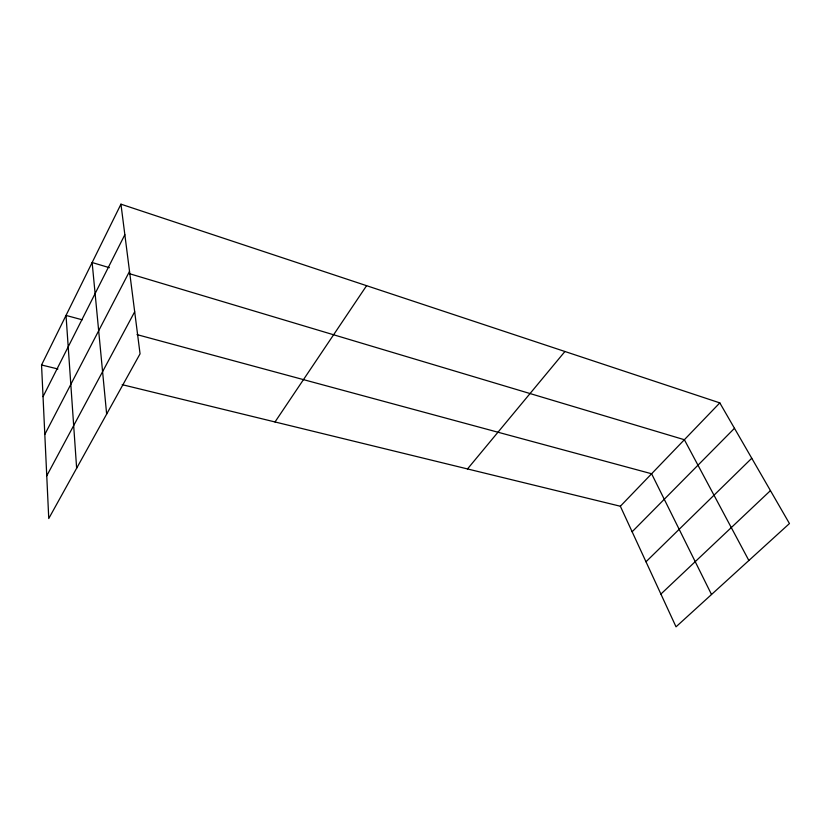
<?xml version="1.0" encoding="UTF-8"?>
<svg xmlns="http://www.w3.org/2000/svg" width="831" height="831" viewBox="0 0 831 831"><rect width="100%" height="100%" fill="white"/><g stroke="black" fill="none" stroke-linecap="round" stroke-linejoin="round"><path stroke-width="1.25" d="M120.952 204.177L140.055 353.819L48.759 518.534L41.55 364.986L120.952 204.177L719.812 402.89L789.45 523.551L676.029 626.823L620.352 506.245L122.199 384.67M43.035 396.647L124.847 234.706M44.812 434.436L129.522 271.373M46.754 475.81L134.684 311.781M275.009 421.971L366.585 285.687M467.5 468.944L564.924 351.503M620.352 506.245L719.812 402.89M632.131 531.767L734.479 428.297M645.988 561.777L751.764 458.255M660.905 594.061L770.441 490.612M41.55 364.986L57.931 368.985M82.217 319.8L66.023 315.427L76.639 468.227M137.022 334.623L651.608 473.763L711.513 594.508M109.391 267.686L92.137 262.523L106.648 414.087M129.106 273.586L684.37 439.724L748.866 560.499"/></g></svg>
